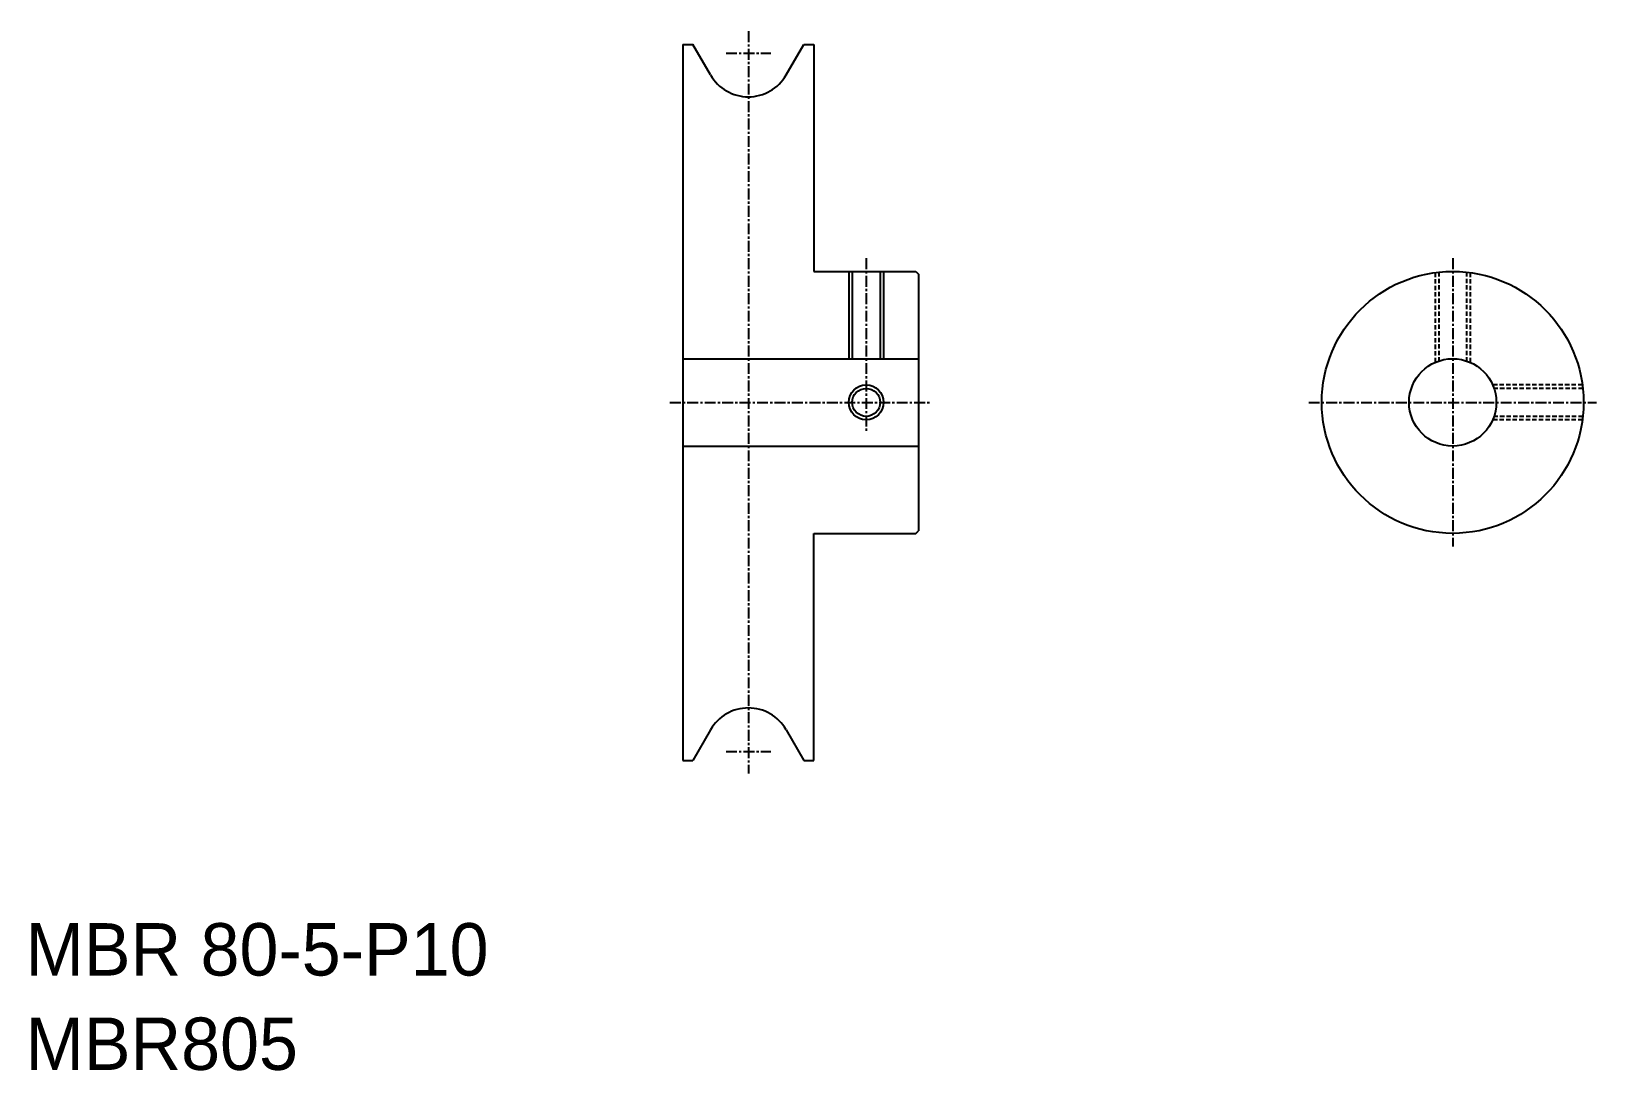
# Model space of a CAD drawing. Extents: x -285 to -106, y -61 to 58.
import ezdxf

# ---------------------------------------------------------------- set-up
doc = ezdxf.new("R2010")
doc.units = 0
doc.linetypes.add('CENTER', pattern=[2, 1.25, -0.25, 0.25, -0.25])
doc.linetypes.add('DASHED', pattern=[0.75, 0.5, -0.25])
doc.layers.get('0').update_dxf_attribs({"linetype": 'CONTINUOUS'})
doc.layers.add('CENTER', color=1, linetype='CENTER')

msp = doc.modelspace()

# ---------------------------------------------------------------- linework, layer by layer
at = {"color": 7, "linetype": 'CONTINUOUS'}
for p, q in [((-210.65, 56.65), (-210.65, -25.35)), ((-210.65, 56.65), (-209.5, 56.65)), ((-207.48, 53.15), (-209.5, 56.65)), ((-198.82, 53.15), (-196.8, 56.65)), ((-196.8, 56.65), (-195.65, 56.65)), ((-195.65, 56.65), (-195.65, 30.65)), ((-195.65, 30.65), (-183.95, 30.65)), ((-191.25, 30.65), (-191.25, 20.65)), ((-188.05, 30.65), (-188.05, 20.65)), ((-183.95, 30.65), (-183.65, 30.35)), ((-183.65, 30.35), (-183.65, 0.95)), ((-210.65, 20.65), (-183.65, 20.65)), ((-210.65, 10.65), (-183.65, 10.65)), ((-195.65, 0.65), (-183.95, 0.65)), ((-195.65, -25.35), (-195.65, 0.65)), ((-183.95, 0.65), (-183.65, 0.95)), ((-207.48, -21.85), (-209.5, -25.35)), ((-198.82, -21.85), (-196.8, -25.35)), ((-210.65, -25.35), (-209.5, -25.35)), ((-196.8, -25.35), (-195.65, -25.35))]:
    msp.add_line(p, q, dxfattribs=at)
at = {"color": 3, "linetype": 'CONTINUOUS'}
for p, q in [((-191.65, 30.65), (-191.65, 20.65)), ((-187.65, 30.65), (-187.65, 20.65))]:
    msp.add_line(p, q, dxfattribs=at)
at = {"color": 3, "linetype": 'DASHED'}
for p, q in [((-124.43, 30.51), (-124.43, 20.23)), ((-124.03, 30.56), (-124.03, 20.39)), ((-120.83, 30.56), (-120.83, 20.39)), ((-120.43, 30.51), (-120.43, 20.23)), ((-107.56, 17.65), (-117.84, 17.65)), ((-107.51, 17.25), (-117.69, 17.25)), ((-107.56, 13.65), (-117.84, 13.65)), ((-107.51, 14.05), (-117.69, 14.05))]:
    msp.add_line(p, q, dxfattribs=at)
at = {"color": 7, "linetype": 'CONTINUOUS'}
for centre, radius in [((-122.43, 15.65), 15), ((-122.43, 15.65), 5), ((-189.65, 15.65), 1.6)]:
    msp.add_circle(centre, radius, dxfattribs=at)
at = {"color": 3, "linetype": 'CONTINUOUS'}
msp.add_circle((-189.65, 15.65), 2, dxfattribs=at)
at = {"color": 7, "linetype": 'CONTINUOUS'}
for centre, start, end in [((-203.15, 55.65), 210, 330), ((-203.15, -24.35), 30, 150)]:
    msp.add_arc(centre, 5, start, end, dxfattribs=at)
at = {"layer": 'CENTER', "color": 1, "linetype": 'CENTER'}
for p, q in [((-203.15, 58.15), (-203.15, -26.85)), ((-205.71, 55.65), (-200.59, 55.65)), ((-189.65, 32.15), (-189.65, 12.15)), ((-122.43, 32.15), (-122.43, -0.85)), ((-212.15, 15.65), (-182.15, 15.65)), ((-212.15, 15.65), (-182.15, 15.65)), ((-138.93, 15.65), (-105.93, 15.65)), ((-205.71, -24.35), (-200.59, -24.35))]:
    msp.add_line(p, q, dxfattribs=at)

# ---------------------------------------------------------------- texts
at = {"color": 7, "linetype": 'CONTINUOUS'}
for s, p in [('MBR 80-5-P10', (-285.99, -50)), ('MBR805', (-285.99, -60.81))]:
    msp.add_text(s, height=6, dxfattribs=at).set_placement(p)

doc.saveas('drawing.dxf')
